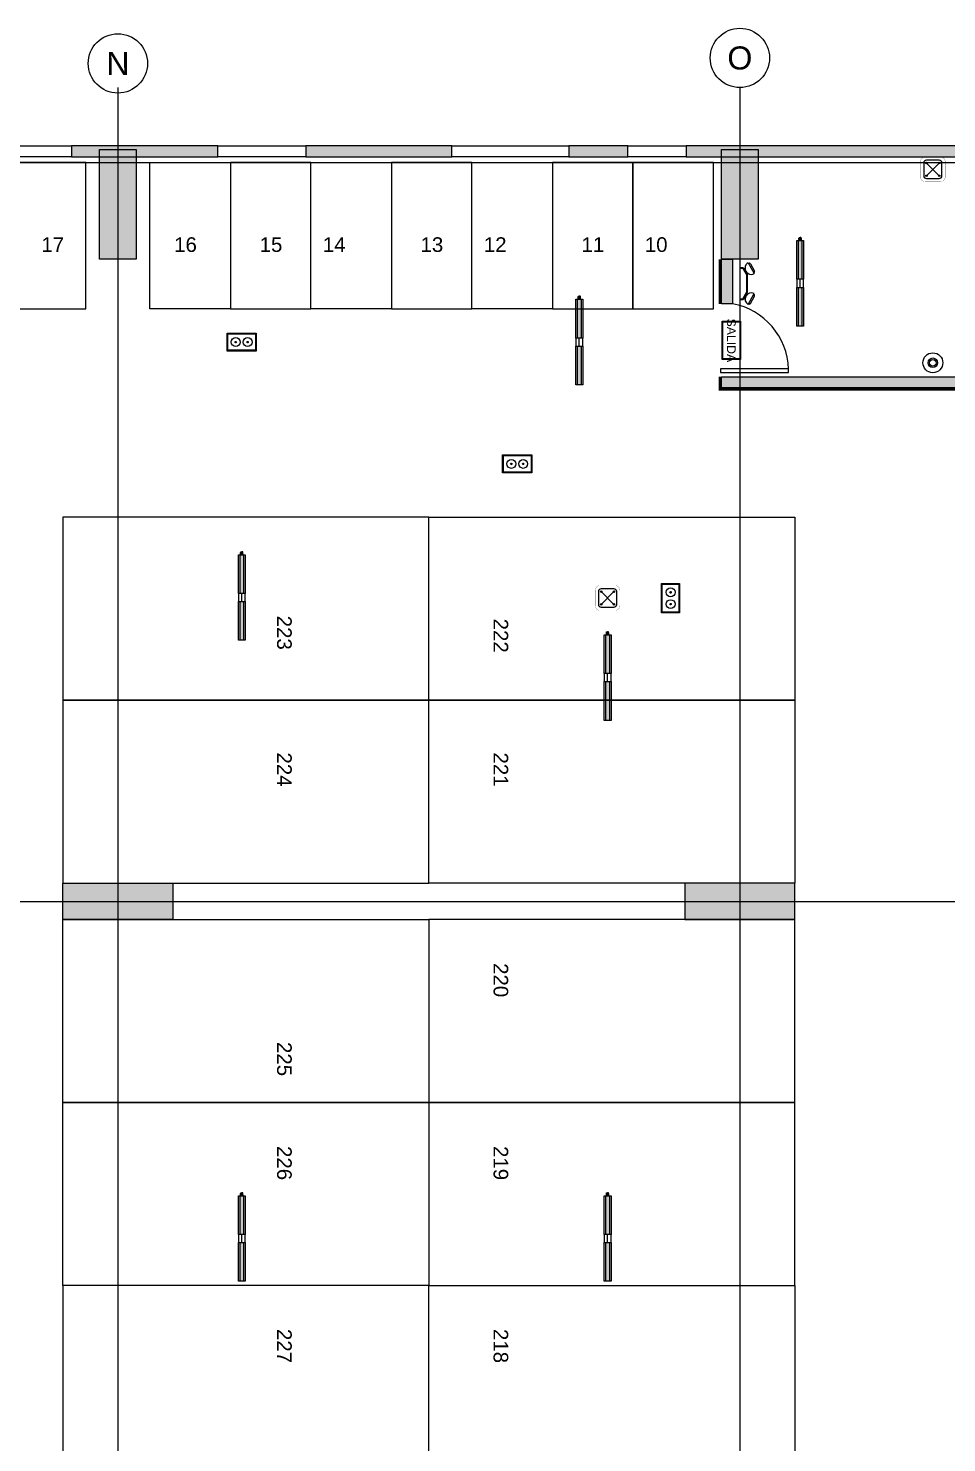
# Model space of a CAD drawing. Header units: metres. Extents: x 86 to 375, y -25 to 177.
# Drawn here: x 150.01 to 162.56, y 70.41 to 89.74 of the extents above; entities that cross this region are included whole.
import ezdxf
from ezdxf.enums import TextEntityAlignment as Align

# ---------------------------------------------------------------- set-up
doc = ezdxf.new("R2010")
doc.units = ezdxf.units.M
doc.linetypes.add('LÍNEAS_OCULTASX2', pattern=[0.75, 0.5, -0.25])
for name, color, linetype in [('-CN-GYD-ILUMINACION-EM', 1, 'Continuous'), ('-CN-GYD-TEXTOS', 7, 'Continuous'), ('A_CIRCULO DE EJES', 252, 'Continuous'), ('GG_EMERGENCIA 03', 1, 'Continuous'), ('GG_PISO 2', 8, 'Continuous'), ('LUMINARIA DE EMERGENCIA', 5, 'Continuous'), ('suiches', 3, 'Continuous')]:
    doc.layers.add(name, color=color, linetype=linetype)
for name, color, linetype, lineweight in [('-CN-GYD-ILUMINACIÓN', 3, 'Continuous', 20), ('-CN-GYD-TUBERÍA TOMACORRIENTE PVC', 86, 'Continuous', 18), ('L', 7, 'Continuous', 15), ('Textos 1', 7, 'Continuous', 25)]:
    doc.layers.add(name, color=color, linetype=linetype, lineweight=lineweight)
doc.layers.add('-CN-GYD-VENTANA GRAFICA', color=7, linetype='Continuous', lineweight=5, true_color=0xa953a0)
doc.styles.add('A_TEXT1', font='arial.ttf')
doc.styles.add('GYD', font='arial.ttf', dxfattribs={"height": 2.5})
doc.styles.get("Standard").update_dxf_attribs({"font": 'arial.ttf'})
pattern_1 = [(270, (73.633, -1.35), (10.40324, -6.00631), [1.50158, -10.51105]), (360, (73.6335, -2.101), (10.40324, 6.00631), [0.75079, -20.05569]), (360, (73.6335, -2.289), (10.40324, 6.00631), [0.60063, -20.20584]), (360, (73.6335, -1.9134), (10.40324, 6.00631), [0.60063, -20.20584]), (330, (73.633, -2.477), (10.40324, 6.00631), [0.4805, -11.53212]), (30, (73.633, -1.726), (4e-09, 12.01262), [0.4805, -11.53212])]
pattern_2 = [(135, (0.0614115, 0.1), (-0.00112253, -0.00112253), [])]
pattern_3 = [(0, (0, 0), (0, 6.985), [5.08, -1.905]), (90, (0, 0), (-6.985, 4e-16), [5.08, -1.905])]

# ---------------------------------------------------------------- blocks, each defined once
blk = doc.blocks.new('GG_HERMETICA')
h = blk.add_hatch()
h.set_pattern_fill('SWAMP', color=252, scale=0.472938, angle=270)
h.set_pattern_definition(pattern_1)
h.paths.add_polyline_path([(-20, -30), (-20, 17), (-550, 17), (-550, -30)])
h = blk.add_hatch()
h.set_pattern_fill('SWAMP', color=252, scale=0.472938, angle=270)
h.set_pattern_definition(pattern_1)
h.paths.add_polyline_path([(620, -30), (620, 17), (90, 17), (90, -30)])
at = {"layer": '-CN-GYD-ILUMINACIÓN', "color": 1, "extrusion": (0, 0, -1)}
for p, q in [((-550, -53), (-550, 40)), ((-550, 40), (-525, 40)), ((-525, 40), (-20, 40)), ((90, 40), (620, 40)), ((620, 40), (620, -53)), ((-20, -53), (-550, -53)), ((594, -53), (90, -53)), ((620, -53), (594, -53))]:
    blk.add_line(p, q, dxfattribs=at)
at = {"layer": '-CN-GYD-ILUMINACIÓN', "color": 1}
for p, q in [((90, 40), (-20, 40)), ((-20, 40), (-20, -53)), ((90, -53), (90, 40)), ((622, 6), (620, 6)), ((620, 6), (620, -6)), ((622, 10), (623, 11)), ((622, 8), (622, 10)), ((622, 7), (622, 8)), ((622, 5), (622, 7)), ((622, -6), (622, 6)), ((623, 4), (622, 5)), ((622, -3), (623, 1)), ((623, 11), (623, 11)), ((623, 11), (630, 11)), ((623, 1), (623, 4)), ((623, 1), (623, 1)), ((630, 11), (630, 6)), ((630, 6), (631, 6)), ((631, 6), (631, 9)), ((631, 9), (639, 9)), ((639, 9), (639, 6)), ((639, 6), (640, 6)), ((640, 10), (650, 10)), ((640, 6), (640, 10)), ((650, 10), (652, 8)), ((652, 8), (656, 8)), ((656, 8), (658, 8)), ((658, 8), (661, 5)), ((661, 5), (661, -6)), ((-20, -6), (90, -6)), ((620, -19), (620, -6)), ((622, -19), (620, -19)), ((622, -6), (622, -3)), ((622, -6), (622, -9)), ((622, -6), (622, -19)), ((622, -9), (623, -13)), ((623, -17), (622, -18)), ((622, -18), (622, -19)), ((622, -19), (622, -21)), ((622, -21), (622, -22)), ((622, -22), (623, -24)), ((623, -13), (623, -14)), ((623, -14), (623, -17)), ((623, -24), (623, -24)), ((623, -24), (630, -24)), ((630, -24), (630, -19)), ((630, -19), (631, -19)), ((631, -19), (631, -22)), ((631, -22), (639, -22)), ((639, -22), (639, -19)), ((639, -19), (640, -19)), ((640, -19), (640, -22)), ((640, -22), (650, -22)), ((650, -22), (652, -20)), ((652, -20), (656, -20)), ((656, -20), (658, -20)), ((658, -20), (661, -17)), ((661, -17), (661, -6))]:
    blk.add_line(p, q, dxfattribs=at)
for points in [[(623, 4), (630, 4)], [(623, 1), (630, 1)], [(629, 11), (629, 4), (629, 1), (629, -6)], [(630, 6), (630, -6)], [(631, 6), (631, -6)], [(639, 2), (631, 2)], [(639, 6), (639, -6)], [(640, 6), (640, -6)], [(640, 1), (650, 1), (650, 3), (640, 3)], [(650, 3), (652, 5)], [(650, 1), (652, -3)], [(652, 8), (652, -6)], [(-20, -53), (90, -53)], [(623, -14), (630, -14)], [(623, -17), (630, -17)], [(629, -24), (629, -17), (629, -14), (629, -6)], [(630, -19), (630, -6)], [(631, -19), (631, -6)], [(639, -15), (631, -15)], [(639, -19), (639, -6)], [(640, -19), (640, -6)], [(640, -14), (650, -14), (650, -15), (640, -15)], [(650, -14), (652, -10)], [(650, -15), (652, -17)], [(652, -20), (652, -6)]]:
    blk.add_lwpolyline(points, dxfattribs=at)
at = {"color": 1}
for points in [[(-20, 17), (-20, -30), (-550, -30), (-550, 17)], [(620, 17), (620, -30), (90, -30), (90, 17)]]:
    blk.add_lwpolyline(points, close=True, dxfattribs=at)
blk = doc.blocks.new('A_B_Eje')
at = {"layer": 'A_CIRCULO DE EJES', "ltscale": 1.5}
blk.add_circle((0, 0), 0.0045, dxfattribs=at)
at = {"layer": 'A_CIRCULO DE EJES', "ltscale": 1.5, "style": 'A_TEXT1'}
blk.add_attdef('EJE', text='', height=0.0035, dxfattribs=at).set_placement((0, 0), align=Align.MIDDLE_CENTER)
blk = doc.blocks.new('Caja de paso')
at = {"layer": '-CN-GYD-TUBERÍA TOMACORRIENTE PVC', "const_width": 0.00173}
blk.add_lwpolyline([(-0.111, 0.067), (-0.111, -0.067, 0.414214), (-0.067, -0.111), (0.067, -0.111, 0.414214), (0.111, -0.067), (0.111, 0.067, 0.414214), (0.067, 0.111), (-0.067, 0.111, 0.414214)], format="xyb", close=True, dxfattribs=at)
at = {"layer": '-CN-GYD-TUBERÍA TOMACORRIENTE PVC'}
blk.add_lwpolyline([(-0.057, -0.082), (0.057, -0.082, 0.414214), (0.082, -0.057), (0.082, 0.057, 0.414214), (0.057, 0.082), (-0.057, 0.082, 0.414214), (-0.082, 0.057), (-0.082, -0.057, 0.414214)], format="xyb", close=True, dxfattribs=at)
at = {"layer": '-CN-GYD-TUBERÍA TOMACORRIENTE PVC', "linetype": 'LÍNEAS_OCULTASX2'}
for points in [[(-0.057, 0.057), (0.057, -0.057)], [(0.057, 0.057), (-0.057, -0.057)]]:
    blk.add_lwpolyline(points, dxfattribs=at)
at = {"layer": '-CN-GYD-TUBERÍA TOMACORRIENTE PVC'}
for centre in [(-0.057, 0.057), (0.057, 0.057), (-0.057, -0.057), (0.057, -0.057)]:
    blk.add_circle(centre, 0.00665, dxfattribs=at)
blk = doc.blocks.new('A$Cc7fbbbd8')
at = {"layer": 'GG_EMERGENCIA 03', "ltscale": 0.3}
h = blk.add_hatch(dxfattribs=at)
h.set_pattern_fill('ANSI31', color=256, scale=0.0005, angle=90)
h.set_pattern_definition(pattern_2)
edge = h.paths.add_edge_path()
edge.add_arc((0.0614, 0.1404), 0.00475, 0, 360)
h = blk.add_hatch(dxfattribs=at)
h.set_pattern_fill('ANSI31', color=256, scale=0.0005, angle=90)
h.set_pattern_definition(pattern_2)
edge = h.paths.add_edge_path()
edge.add_arc((0.0614, 0.0596), 0.00475, 0, 360)
for points in [[(0, 0), (0, 0.2), (0.1228, 0.2), (0.1228, 0)], [(0.005, 0.005), (0.005, 0.195), (0.1178, 0.195), (0.1178, 0.005)]]:
    blk.add_lwpolyline(points, close=True, dxfattribs=at)
for centre, radius in [((0.0614, 0.1404), 0.0305), ((0.0614, 0.1404), 0.00475), ((0.0614, 0.0596), 0.0305), ((0.0614, 0.0596), 0.00475)]:
    blk.add_circle(centre, radius, dxfattribs=at)
blk = doc.blocks.new('O6C20-MDW')
at = {"layer": 'suiches'}
for radius in [129, 62.1, 43.1]:
    blk.add_circle((63166, 32657), radius, dxfattribs=at)
blk = doc.blocks.new('*U73')
at = {"layer": '-CN-GYD-ILUMINACION-EM', "ltscale": 0.3}
for p, q in [((-145, 270), (-200, 170)), ((-114, 285), (-197, 136)), ((-119, 277), (-119, 277)), ((-193, 144), (-193, 144)), ((-145, -270), (-200, -170)), ((-114, -285), (-197, -136)), ((-193, -144), (-193, -144)), ((-119, -277), (-119, -277))]:
    blk.add_line(p, q, dxfattribs=at)
at = {"layer": '-CN-GYD-ILUMINACION-EM'}
for p, q in [((0, 217), (-46, 217)), ((0, 207), (-40, 207)), ((0, -217), (0, 217)), ((-104, 116), (-104, -116)), ((-94, 114), (-94, -114)), ((-46, -217), (0, -217)), ((-40, -207), (0, -207))]:
    blk.add_line(p, q, dxfattribs=at)
for points in [[(-46, 217), (-104, 116)], [(-40, 207), (-94, 114)], [(-56, 199), (-70, 208)], [(-96, 130), (-110, 138)], [(-96, -130), (-110, -138)], [(-46, -217), (-104, -116)], [(-40, -207), (-94, -114)], [(-56, -199), (-70, -208)]]:
    blk.add_lwpolyline(points, dxfattribs=at)
at = {"layer": '-CN-GYD-ILUMINACION-EM', "ltscale": 0.3}
for centre, radius, start, end in [((-156, 211), 85.5, 240.9715, 60.9715), ((-128, 260), 19.1, 60.9715, 150.9715), ((-183, 161), 19.1, 150.9715, 240.9715), ((-183, -161), 19.1, 119.0285, 209.0285), ((-156, -211), 85.5, 299.0285, 119.0285), ((-128, -260), 19.1, 209.0285, 299.0285)]:
    blk.add_arc(centre, radius, start, end, dxfattribs=at)
at = {"layer": '-CN-GYD-TEXTOS', "style": 'GYD'}
blk.add_attdef('5', (-68, -406), '', height=125, rotation=90, dxfattribs=at)
blk = doc.blocks.new('Salida_3.8W')
h = blk.add_hatch()
h.set_pattern_fill('ANGLE', color=256)
h.set_pattern_definition(pattern_3)
h.paths.add_polyline_path([(0.434, -0.01), (0.434, 0.303), (-0.434, 0.303), (-0.434, -0.01)])
h.paths.add_polyline_path([(-0.424, 0), (-0.424, 0.293), (0.424, 0.293), (0.424, 0)], flags=16)
h = blk.add_hatch()
h.set_pattern_fill('ANGLE', color=256)
h.set_pattern_definition(pattern_3)
h.paths.add_polyline_path([(0.434, -0.01), (0.434, 0.303), (-0.434, 0.303), (-0.434, -0.01)])
h.paths.add_polyline_path([(-0.424, 0), (-0.424, 0.293), (0.424, 0.293), (0.424, 0)], flags=16)
at = {"layer": 'L'}
h = blk.add_hatch(dxfattribs=at)
h.set_pattern_fill('ANGLE', color=3)
h.set_pattern_definition([(0, (-44.6785, -37.2514), (0, 6.985), [5.08, -1.905]), (90, (-44.6785, -37.2514), (-6.985, 4e-16), [5.08, -1.905])])
h.paths.add_polyline_path([(0.434, -0.01), (0.434, 0.303), (-0.434, 0.303), (-0.434, -0.01)])
h.paths.add_polyline_path([(-0.424, 0), (-0.424, 0.293), (0.424, 0.293), (0.424, 0)], flags=16)
h = blk.add_hatch(color=3, dxfattribs=at)
h.paths.add_polyline_path([(0.434, -0.01), (0.434, 0.303), (-0.434, 0.303), (-0.434, -0.01)])
h.paths.add_polyline_path([(-0.424, 0), (-0.424, 0.293), (0.424, 0.293), (0.424, 0)], flags=16)
at = {"layer": 'L', "color": 3}
for points in [[(-0.434, 0.303), (0.434, 0.303), (0.434, -0.01), (-0.434, -0.01)], [(-0.424, 0.293), (0.424, 0.293), (0.424, 0), (-0.424, 0)]]:
    blk.add_lwpolyline(points, close=True, dxfattribs=at)
at = {"layer": 'L', "color": 3, "insert": (0, 0.146, 712.661), "char_height": 0.15, "width": 0.84839, "attachment_point": 5}
blk.add_mtext('\\pxqc;SALIDA', dxfattribs=at)

msp = doc.modelspace()

# ---------------------------------------------------------------- hatches: boundary and pattern name
at = {"layer": 'GG_PISO 2', "ltscale": 0.03}
h = msp.add_hatch(color=256, dxfattribs=at)
h.dxf.hatch_style = 1
h.paths.add_polyline_path([(168.52, 42.282), (167.587, 42.282), (167.587, 42.132), (168.52, 42.132)])
h.paths.add_polyline_path([(169.582, 44.982), (169.582, 41.544), (169.732, 41.544), (169.733, 44.982)])
h.paths.add_polyline_path([(169.52, 42.282), (169.582, 42.282), (169.582, 42.132), (169.52, 42.132)])
h.paths.add_polyline_path([(166.087, 42.282), (161.536, 42.282), (161.536, 42.132), (166.087, 42.132)])
h.paths.add_polyline_path([(164.386, 42.096), (164.386, 42.132), (164.236, 42.132), (164.236, 42.096)])
h.paths.add_polyline_path([(164.387, 39.769), (164.237, 39.769), (164.236, 41.094), (164.386, 41.094)])
h.paths.add_polyline_path([(164.236, 40.121), (164.236, 40.271), (163.603, 40.272), (163.603, 40.122)])
h.paths.add_polyline_path([(162.149, 40.121), (162.149, 40.271), (162.803, 40.272), (162.803, 40.122)])
h.paths.add_polyline_path([(160.785, 40.122), (160.785, 40.272), (161.349, 40.272), (161.349, 40.122)])
h.paths.add_polyline_path([(161.088, 39.769), (160.938, 39.769), (160.938, 40.122), (161.088, 40.122)])
h.paths.add_polyline_path([(162.737, 39.769), (162.587, 39.769), (162.587, 40.121), (162.737, 40.121)])
h.paths.add_polyline_path([(157.293, 40.171), (157.293, 40.321), (159.485, 40.321), (159.485, 40.171)])
h.paths.add_polyline_path([(157.144, 39.109), (157.142, 42.282), (157.292, 42.281), (157.292, 42.131), (157.293, 42.131), (157.294, 39.109)])
h.paths.add_polyline_path([(158.045, 39.769), (157.895, 39.769), (158.045, 39.769)])
h.paths.add_polyline_path([(157.146, 44.983), (157.141, 43.182), (157.291, 43.182), (157.296, 44.983)])
h.paths.add_polyline_path([(161.686, 42.282), (161.536, 42.282), (161.536, 43.284), (159.633, 43.284), (159.635, 42.282), (159.485, 42.282), (159.483, 43.433), (160.435, 43.433), (160.435, 44.982), (160.585, 44.982), (160.585, 43.433), (161.536, 43.433), (161.536, 44.982), (161.686, 44.982)])
h.paths.add_polyline_path([(162.486, 42.282), (162.636, 42.282), (162.636, 42.282)])
h.paths.add_polyline_path([(157.146, 44.982), (174.735, 44.982), (174.735, 45.132), (157.146, 45.132)])
h.paths.add_polyline_path([(178.43, 44.982), (176.533, 44.982), (176.533, 45.132), (178.43, 45.132)])
h.paths.add_polyline_path([(178.58, 87.982), (178.43, 87.982), (178.43, 37.199), (176.841, 37.199), (176.841, 39.212), (177.431, 39.213), (177.431, 39.363), (176.69, 39.363), (176.691, 35.599), (177.493, 35.599), (177.493, 35.749), (176.841, 35.749), (176.841, 37.049), (178.43, 37.049), (178.43, 34.257), (178.58, 34.257)])
h.paths.add_polyline_path([(157.946, 36.217), (157.972, 36.067), (157.294, 36.067), (157.294, 33.847), (157.144, 33.847), (157.144, 36.217)])
h.paths.add_polyline_path([(160.482, 36.217), (160.511, 36.067), (158.948, 36.067), (158.976, 36.217)])
h.paths.add_polyline_path([(162.7, 36.217), (162.728, 36.067), (161.485, 36.067), (161.513, 36.217)])
h.paths.add_polyline_path([(162.037, 33.847), (162.187, 33.847), (162.187, 33.873), (162.187, 36.067), (162.037, 36.067), (162.037, 33.873)])
h.paths.add_polyline_path([(163.739, 36.217), (163.713, 36.067), (164.336, 36.067), (164.336, 33.847), (164.487, 33.847), (164.487, 36.217)])
h.paths.add_polyline_path([(157.144, 33.697), (164.487, 33.697), (164.487, 33.847), (157.144, 33.847)])
h.paths.add_polyline_path([(138.525, 87.983), (138.525, 88.133), (133.699, 88.132), (133.699, 87.982)])
h.paths.add_polyline_path([(167.995, 84.827), (167.845, 84.827), (167.845, 87.982), (167.995, 87.982)])
h.paths.add_polyline_path([(167.133, 84.977), (166.983, 84.977), (166.983, 86.582), (167.133, 86.582)])
h.paths.add_polyline_path([(159.485, 84.827), (159.485, 84.977), (167.845, 84.977), (167.845, 84.827)])
h.paths.add_polyline_path([(166.983, 87.632), (166.983, 87.782)])
h.paths.add_polyline_path([(159.635, 85.974), (159.485, 85.974), (159.485, 86.582), (159.635, 86.582)])
h.paths.add_polyline_path([(159.635, 85.974), (159.485, 85.974), (159.485, 86.582), (159.635, 86.582)], flags=16)
h.paths.add_polyline_path([(159.635, 85.974), (159.485, 85.974), (159.485, 86.582), (159.635, 86.582)], flags=17)
h.paths.add_polyline_path([(164.236, 39.769), (164.237, 39.109), (162.737, 39.109), (162.737, 39.769), (162.587, 39.769), (162.587, 39.109), (161.088, 39.109), (161.088, 39.769), (160.938, 39.769), (160.938, 39.109), (157.144, 39.109), (157.144, 38.959), (164.387, 38.959), (164.387, 39.769)])
at = {"layer": 'GG_PISO 2'}
h = msp.add_hatch(color=256, dxfattribs=at)
h.paths.add_polyline_path([(136.284, 87.582), (136.284, 88.082), (135.585, 88.082), (135.585, 87.582)])
h.paths.add_polyline_path([(178.581, 87.582), (178.581, 88.082), (177.88, 88.082), (177.88, 87.582)])
h.paths.add_polyline_path([(171.882, 87.582), (171.882, 88.082), (171.182, 88.082), (171.182, 87.582)])
h.paths.add_polyline_path([(151.485, 86.582), (150.985, 86.582), (150.985, 88.082), (151.485, 88.082)])
h.paths.add_polyline_path([(143.985, 86.582), (143.485, 86.582), (143.485, 88.082), (143.985, 88.082)])
h.paths.add_polyline_path([(167.483, 86.582), (166.983, 86.582), (166.983, 88.082), (167.483, 88.082)])
h.paths.add_polyline_path([(159.985, 86.582), (159.485, 86.582), (159.485, 88.082), (159.985, 88.082)])
h.paths.add_polyline_path([(136.084, 77.507), (136.084, 78.107), (135.584, 78.107), (135.585, 77.507)])
h.paths.add_polyline_path([(178.581, 77.507), (178.581, 78.107), (178.081, 78.107), (178.081, 77.507)])
h.paths.add_polyline_path([(171.78, 77.557), (171.78, 78.057), (171.081, 78.057), (171.081, 77.557)])
h.paths.add_polyline_path([(167.983, 78.057), (167.983, 77.557), (166.483, 77.557), (166.483, 78.057)])
h.paths.add_polyline_path([(151.985, 78.057), (151.985, 77.557), (150.485, 77.557), (150.485, 78.057)])
h.paths.add_polyline_path([(158.985, 78.057), (158.985, 77.557), (160.485, 77.557), (160.485, 78.057)])
h.paths.add_polyline_path([(142.985, 78.057), (142.985, 77.557), (144.485, 77.557), (144.485, 78.057)])
h.paths.add_polyline_path([(136.084, 69.507), (136.084, 70.107), (135.585, 70.107), (135.585, 69.507)])
h.paths.add_polyline_path([(178.581, 69.507), (178.581, 70.107), (178.081, 70.107), (178.081, 69.507)])
h.paths.add_polyline_path([(171.78, 69.557), (171.78, 70.057), (171.181, 70.057), (171.181, 69.557)])
h.paths.add_polyline_path([(167.983, 70.057), (167.983, 69.557), (166.483, 69.557), (166.483, 70.057)])
h.paths.add_polyline_path([(151.985, 70.057), (151.985, 69.557), (150.485, 69.557), (150.485, 70.057)])
h.paths.add_polyline_path([(158.985, 70.057), (158.985, 69.557), (160.485, 69.557), (160.485, 70.057)])
h.paths.add_polyline_path([(142.985, 70.057), (142.985, 69.557), (144.485, 69.557), (144.485, 70.057)])
h.paths.add_polyline_path([(136.087, 59.407), (136.084, 60.007), (135.585, 60.007), (135.588, 59.407)])
h.paths.add_polyline_path([(178.58, 59.407), (178.581, 60.007), (178.081, 60.007), (178.08, 59.407)])
h.paths.add_polyline_path([(171.78, 59.457), (171.78, 59.957), (171.181, 59.957), (171.181, 59.457)])
h.paths.add_polyline_path([(167.983, 59.957), (167.983, 59.457), (166.483, 59.457), (166.483, 59.957)])
h.paths.add_polyline_path([(151.985, 59.957), (151.985, 59.457), (150.485, 59.457), (150.485, 59.957)])
h.paths.add_polyline_path([(158.985, 59.957), (158.985, 59.457), (160.485, 59.457), (160.485, 59.957)])
h.paths.add_polyline_path([(142.985, 59.957), (142.985, 59.457), (144.485, 59.457), (144.485, 59.957)])
h.paths.add_polyline_path([(178.581, 51.412), (178.581, 52.007), (178.08, 52.007), (178.081, 51.412)])
h.paths.add_polyline_path([(171.881, 51.457), (171.881, 51.957), (171.182, 51.957), (171.182, 51.457)])
h.paths.add_polyline_path([(136.284, 51.457), (136.284, 51.957), (135.585, 51.957), (135.585, 51.457)])
h.paths.add_polyline_path([(167.983, 51.957), (167.983, 51.457), (166.483, 51.457), (166.483, 51.957)])
h.paths.add_polyline_path([(151.985, 51.957), (151.985, 51.457), (150.485, 51.457), (150.485, 51.957)])
h.paths.add_polyline_path([(158.985, 51.957), (158.985, 51.457), (160.485, 51.457), (160.485, 51.957)])
h.paths.add_polyline_path([(142.985, 51.957), (142.985, 51.457), (144.485, 51.457), (144.485, 51.957)])
h.paths.add_polyline_path([(178.577, 41.732), (178.581, 42.332), (178.081, 42.332), (178.076, 41.732)])
h.paths.add_polyline_path([(171.881, 41.782), (171.881, 42.282), (171.182, 42.282), (171.182, 41.782)])
h.paths.add_polyline_path([(159.985, 40.171), (159.985, 42.282), (159.485, 42.282), (159.485, 40.171)])
h.paths.add_polyline_path([(136.284, 41.782), (136.284, 42.282), (135.585, 42.282), (135.585, 41.782)])
h.paths.add_polyline_path([(166.087, 42.282), (167.587, 42.282), (167.587, 41.782), (166.087, 41.782)])
h.paths.add_polyline_path([(143.985, 40.782), (143.985, 42.282), (143.485, 42.282), (143.485, 40.782)])
h.paths.add_polyline_path([(151.485, 40.782), (151.485, 42.282), (150.985, 42.282), (150.985, 40.782)])
h.paths.add_polyline_path([(178.581, 33.757), (178.581, 34.257), (177.881, 34.257), (177.881, 33.757)])
h.paths.add_polyline_path([(171.981, 33.757), (171.981, 34.257), (171.281, 34.257), (171.281, 33.757)])
h.paths.add_polyline_path([(136.285, 33.757), (136.285, 34.257), (135.585, 34.257), (135.585, 33.757)])
h.paths.add_polyline_path([(166.983, 33.757), (166.983, 36.157), (167.483, 36.157), (167.483, 33.757)])
h.paths.add_polyline_path([(159.485, 36.157), (159.485, 33.757), (159.985, 33.757), (159.985, 36.157)])
h.paths.add_polyline_path([(150.985, 36.157), (150.985, 33.757), (151.485, 33.757), (151.485, 36.157)])
h.paths.add_polyline_path([(143.985, 36.157), (143.985, 33.757), (143.485, 33.757), (143.485, 36.157)])
at = {"layer": 'GG_PISO 2', "ltscale": 0.03}
h = msp.add_hatch(color=256, dxfattribs=at)
h.dxf.hatch_style = 1
h.paths.add_polyline_path([(178.58, 87.982), (178.58, 88.132)], flags=17)
h.paths.add_polyline_path([(178.58, 87.982), (178.58, 88.132), (177.139, 88.132), (177.147, 87.982), (176.347, 87.982), (176.347, 88.132), (174.348, 88.132), (174.348, 87.982)])
h.paths.add_polyline_path([(172.748, 87.982), (172.748, 88.132), (170.852, 88.132), (170.852, 87.982)])
h.paths.add_polyline_path([(170.052, 87.982), (170.052, 88.132), (169.249, 88.132), (169.249, 87.982)])
h.paths.add_polyline_path([(168.049, 87.983), (168.049, 88.133), (159.002, 88.132), (159.002, 87.982)])
h.paths.add_polyline_path([(158.202, 87.982), (158.202, 88.132), (157.398, 88.132), (157.398, 87.982)])
h.paths.add_polyline_path([(155.798, 87.981), (155.798, 88.131), (153.802, 88.132), (153.802, 87.982)])
h.paths.add_polyline_path([(152.601, 87.982), (152.601, 88.132), (150.603, 88.132), (150.603, 87.982)])
h.paths.add_polyline_path([(149.403, 87.982), (149.403, 88.132), (148.201, 88.132), (148.201, 87.982)])
h.paths.add_polyline_path([(147.401, 87.982), (147.401, 88.132), (146.104, 88.132), (146.104, 87.982)])
h.paths.add_polyline_path([(144.504, 87.982), (144.504, 88.132), (142.52, 88.132), (142.52, 87.982)])
h.paths.add_polyline_path([(141.72, 87.982), (141.72, 88.132), (140.125, 88.132), (140.125, 87.982)])

# ---------------------------------------------------------------- linework, layer by layer
at = {"layer": 'GG_PISO 2'}
for p, q in [((151.235, 88.929), (151.235, 30.792)), ((159.735, 88.929), (159.735, 30.792)), ((134.949, 87.907), (179.217, 87.907)), ((134.906, 77.807), (179.217, 77.807))]:
    msp.add_line(p, q, dxfattribs=at)
for points in [[(149.403, 88.131), (150.603, 88.132), (150.603, 87.982), (149.403, 87.983)], [(152.601, 87.982), (152.601, 88.132), (150.603, 88.132), (150.603, 87.982)], [(151.485, 86.582), (150.985, 86.582), (150.985, 88.082), (151.485, 88.082)], [(152.602, 88.131), (153.802, 88.132), (153.802, 87.982), (152.602, 87.983)], [(155.798, 87.981), (155.798, 88.131), (153.802, 88.132), (153.802, 87.982)], [(155.798, 88.131), (157.398, 88.132), (157.398, 87.982), (155.798, 87.982)], [(158.202, 87.982), (158.202, 88.132), (157.398, 88.132), (157.398, 87.982)], [(158.202, 88.132), (159.002, 88.132), (159.002, 87.982), (158.202, 87.983)], [(168.049, 87.982), (168.049, 88.132), (159.002, 88.132), (159.002, 87.982)], [(159.985, 86.582), (159.485, 86.582), (159.485, 88.082), (159.985, 88.082)], [(150.796, 87.907), (149.696, 87.907), (149.696, 85.907), (150.796, 85.907)], [(151.674, 87.907), (152.774, 87.907), (152.774, 85.907), (151.674, 85.907)], [(153.874, 87.907), (152.774, 87.907), (152.774, 85.907), (153.874, 85.907)], [(153.874, 87.907), (154.973, 87.907), (154.973, 85.907), (153.874, 85.907)], [(156.073, 87.907), (154.973, 87.907), (154.973, 85.907), (156.073, 85.907)], [(156.073, 87.907), (157.173, 87.907), (157.173, 85.907), (156.073, 85.907)], [(158.273, 87.907), (157.173, 87.907), (157.173, 85.907), (158.273, 85.907)], [(159.373, 87.907), (158.273, 87.907), (158.273, 85.907), (159.373, 85.907)], [(159.635, 85.974), (159.485, 85.974), (159.485, 86.582), (159.635, 86.582)], [(159.635, 85.974), (159.485, 85.974), (159.485, 86.582), (159.635, 86.582)], [(159.635, 85.974), (159.485, 85.974), (159.485, 86.582), (159.635, 86.582)], [(159.469, 85.083), (159.469, 85.033), (160.401, 85.033), (160.401, 85.083)], [(159.469, 85.083), (159.469, 85.033), (160.401, 85.033), (160.401, 85.083)], [(159.485, 84.827), (159.485, 84.977), (167.845, 84.977), (167.845, 84.827)], [(159.485, 84.827), (159.485, 84.977), (167.845, 84.977), (167.845, 84.827)], [(159.485, 84.827), (159.485, 84.977), (167.845, 84.977), (167.845, 84.827)], [(155.485, 83.057), (150.485, 83.057), (150.485, 80.557), (155.485, 80.557)], [(155.485, 83.057), (160.485, 83.057), (160.485, 80.557), (155.485, 80.557)], [(155.485, 80.557), (150.485, 80.557), (150.485, 78.057), (155.485, 78.057)], [(155.485, 80.557), (160.485, 80.557), (160.485, 78.057), (155.485, 78.057)], [(151.985, 78.057), (151.985, 77.557), (150.485, 77.557), (150.485, 78.057)], [(158.985, 78.057), (158.985, 77.557), (160.485, 77.557), (160.485, 78.057)], [(155.485, 75.057), (150.485, 75.057), (150.485, 77.557), (155.485, 77.557)], [(155.485, 75.057), (160.485, 75.057), (160.485, 77.557), (155.485, 77.557)], [(155.485, 72.557), (150.485, 72.557), (150.485, 75.057), (155.485, 75.057)], [(155.485, 72.557), (160.485, 72.557), (160.485, 75.057), (155.485, 75.057)], [(155.485, 72.557), (150.485, 72.557), (150.485, 70.057), (155.485, 70.057)], [(155.485, 72.557), (160.485, 72.557), (160.485, 70.057), (155.485, 70.057)]]:
    msp.add_lwpolyline(points, close=True, dxfattribs=at)
at = {"layer": 'GG_PISO 2', "ltscale": 0.1, "const_width": 0.04}
for points in [[(159.465, 86.582), (159.465, 85.973)], [(159.465, 84.977), (159.465, 84.807)], [(159.445, 84.807), (168.035, 84.807)]]:
    msp.add_lwpolyline(points, dxfattribs=at)
at = {"layer": 'GG_PISO 2'}
msp.add_arc((159.459, 85.048), 0.943, 2.113, 79.2257, dxfattribs=at)
msp.add_arc((159.459, 85.048), 0.943, 2.113, 79.2257, dxfattribs=at)

# ---------------------------------------------------------------- block references
at = {"layer": '-CN-GYD-VENTANA GRAFICA', "linetype": 'Continuous', "ltscale": 10, "xscale": 1.523145158877299, "yscale": 1.523145158877299, "zscale": 1.523145158877299}
for p in [(162.372, 87.811), (157.927, 81.953)]:
    msp.add_blockref('Caja de paso', p, dxfattribs=at)
at = {"layer": '-CN-GYD-VENTANA GRAFICA', "xscale": 0.001, "yscale": 0.001, "zscale": 0.001, "rotation": 90}
for p in [(160.553, 86.219), (157.535, 85.416), (152.922, 81.925), (157.922, 80.831), (152.922, 73.164), (157.922, 73.164)]:
    msp.add_blockref('GG_HERMETICA', p, dxfattribs=at)
ref = msp.add_blockref('A_B_Eje', (159.735, 89.334), dxfattribs=dict(xscale=90, yscale=90, zscale=90))
ref.add_attrib('EJE', 'O', dxfattribs={"color": 7, "ltscale": 1.5, "height": 0.315, "style": 'A_TEXT1'}).set_placement((159.735, 89.334), align=Align.MIDDLE_CENTER)
ref = msp.add_blockref('A_B_Eje', (151.235, 89.26), dxfattribs=dict(xscale=90, yscale=90, zscale=90))
ref.add_attrib('EJE', 'N', dxfattribs={"color": 7, "ltscale": 1.5, "height": 0.315, "style": 'A_TEXT1'}).set_placement((151.235, 89.26), align=Align.MIDDLE_CENTER)
at = {"layer": 'L', "xscale": 0.6, "yscale": 0.8, "rotation": 270}
msp.add_blockref('Salida_3.8W', (159.501, 85.474), dxfattribs=at)
at = {"layer": 'LUMINARIA DE EMERGENCIA', "linetype": 'Continuous', "ltscale": 10, "xscale": 0.001, "yscale": 0.001, "zscale": 0.001, "rotation": 180}
msp.add_blockref('*U73', (159.735, 86.25), dxfattribs=at)
at = {"layer": 'suiches', "lineweight": 0, "xscale": 0.00105193048980394, "yscale": 0.00105193048980394, "zscale": 0.00105193048980394}
msp.add_blockref('O6C20-MDW', (95.926, 50.815), dxfattribs=at)
at = {"layer": 'Textos 1', "xscale": 2, "yscale": 2, "zscale": 2}
for p, rotation in [((153.127, 85.328), 89.99999999999997), ((156.493, 83.909), 270)]:
    msp.add_blockref('A$Cc7fbbbd8', p, dxfattribs=dict(at, rotation=rotation))
msp.add_blockref('A$Cc7fbbbd8', (158.665, 81.75), dxfattribs=at)

# ---------------------------------------------------------------- texts
at = {"layer": 'GG_PISO 2', "char_height": 0.2}
for s, width, insert, attachment_point, rotation in [('17', 0.89145, (150.501, 86.883), 3, 0), ('16', 0.89145, (152.004, 86.883), 1, 360), ('15', 0.89145, (153.483, 86.883), 3, 0), ('14', 0.89145, (154.036, 86.883), 1, 360), ('13', 0.89145, (155.682, 86.883), 3, 0), ('12', 0.89145, (156.236, 86.883), 1, 360), ('11', 0.89145, (157.882, 86.883), 3, 0), ('10', 0.89145, (158.436, 86.883), 1, 360), ('223', 1.47717, (153.611, 81.711), 1, 270), ('222', 1.21675, (156.569, 81.671), 1, 270), ('224', 1.47717, (153.611, 79.842), 1, 270), ('221', 1.21675, (156.569, 79.842), 1, 270), ('220', 1.21675, (156.569, 76.963), 1, 270), ('225', 1.47717, (153.611, 75.885), 1, 270), ('226', 1.34839, (153.611, 74.463), 1, 270), ('219', 1.44433, (156.569, 74.463), 1, 270), ('227', 1.46632, (153.611, 71.963), 1, 270), ('218', 1.32926, (156.569, 71.963), 1, 270)]:
    msp.add_mtext_dynamic_manual_height_columns(s, width=width, gutter_width=5, heights=[0], dxfattribs=dict(at, insert=insert, attachment_point=attachment_point, rotation=rotation))

doc.saveas('drawing.dxf')
